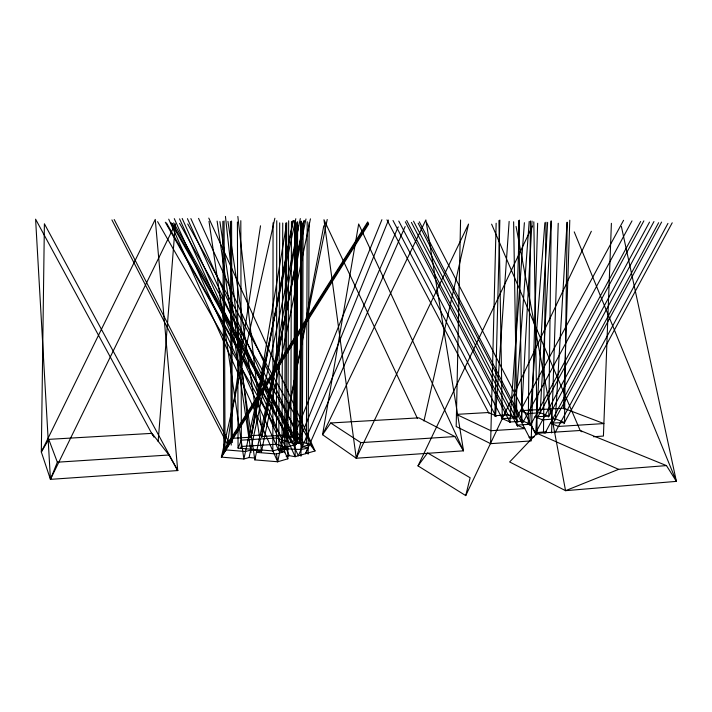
<?xml version="1.0" encoding="UTF-8"?>
<svg xmlns="http://www.w3.org/2000/svg" width="712" height="712" viewBox="0 0 712 712"><rect width="100%" height="100%" fill="white"/><g stroke="black" fill="none" stroke-linecap="round" stroke-linejoin="round"><path stroke-width="1.07" d="M272.829 450.803L273.061 222.865M285.815 447.376L276.443 444.261L276.763 220.738M286.126 449.548L286.696 222.633M290.799 440.835L291.457 221.441M297.046 442.882L297.616 221.841M278.775 450.545L279.683 222.874M281.988 452.245L282.744 223.016M284.604 452.707L285.663 223.114M219.919 221.619L254.834 459.881L277.716 461.759L287.835 458.822L288.663 220.791M293.923 437.266L294.768 220.72M294.101 439.028L294.839 221.192M295.934 222.767L295.151 456.703L289.321 455.671L286.171 456.579M296.254 444.172L297.055 222.055M300.055 443.701L300.953 221.112M300.135 442.775L301.034 221.325M300.962 456.241L301.933 222.998M302.324 447.599L303.152 222.518M306.4 443.692L307.201 221.717M308.118 454.158L309.115 222.749M528.277 423.809L530.467 220.951M543.478 432.745L545.979 222.215M548.818 416.262L551.213 221.049M564.518 422.937L567.197 222.313M460.575 219.99L456.187 426.506L490.613 443.656L531.205 440.924L537.64 223.256M490.613 443.656L496.148 223.221M494.84 416.387L499.842 220.07M513.904 417.428L519.342 220.106M551.569 432.914L558.226 223.274M563.557 408.839L569.787 220.204M611.394 223.328L603.42 436.055L593.443 436.732M521.131 421.691L532.033 221.076M546.407 431.739L535.727 432.673L547.626 222.349M540.105 413.503L551.088 221.04M555.333 419.911L567.063 222.304M495.516 416.493L509.142 221.405M509.899 422.029L524.388 222.705M514.696 418.612L529.203 221.441M529.408 425.18L544.885 222.731M158.144 441.511L175.392 223.871L50.436 479.354L177.733 470.561L155.252 219.412L41.323 451.987L50.436 479.354L57.352 462.195L48.745 439.357L151.994 433.359L168.94 455.004L177.733 470.561L176.416 468.843M260.521 225.802L227.404 444.03L225.045 449.147L224.075 220.925M250.953 437.141L286.286 225.811M261.811 436.483L298.577 225.811M283.688 437.284L323.782 225.811M250.793 437.969L292.979 220.836M251.194 437.453L293.335 220.578M261.651 437.302L303.944 220.853M261.98 436.767L304.229 220.595M168.717 219.171L277.716 461.759L327.217 219.483M261.366 451.924L310.45 218.842M254.834 459.881L305.973 218.985M261.909 436.954L262.336 434.961L251.55 435.611L250.953 437.186L231.062 438.396L227.404 444.03L367.73 221.904M274.868 218.246L221.388 457.131L243.887 458.982L249.093 457.54L300.322 218.611M295.8 218.744L243.887 458.982L209.008 221.352M251.122 437.613L251.55 435.611M423.934 421.023L468.541 224.066L356.267 458.234L322.572 434.712L358.67 223.995L463.521 450.829L356.267 458.234L323.969 219.732L417.49 418.549M465.719 495.597L470.134 477.752L427.565 452.93L417.997 465.879L465.719 495.597L591.343 231.284M356.267 458.234L360.824 442.633L454.906 436.563L463.521 450.829L425.865 219.928L322.572 434.712L330.706 422.981L418.878 417.855L454.906 436.563M262.336 434.961L261.802 436.527L281.338 435.335L287.959 437.453L293.931 436.607L300.081 438.556L294.101 439.411L171.058 222.669M240.54 448.524L241.359 446.486L240.807 220.684M298.159 443.309L388.494 220.07M293.753 437.026L381.908 219.696M398.239 226.843L298.346 455.778L190.861 218.575M187.434 218.673L295.151 456.703L315.033 450.945L310.067 444.519L302.324 446.691L308.145 447.688L305.51 453.704L405.155 226.541M368.282 223.167L223.88 451.693L221.388 457.131L225.82 449.913L231.062 438.396M417.997 465.879L532.496 226.007M555.048 432.718L667.963 223.381M563.877 423.729L672.217 222.794M522.964 422.296L632.007 220.889M530.315 425.473L640.649 221.485M537.676 417.25L643.871 220.862M535.727 432.673L649.522 222.1M548.365 417.027L653.954 221.557M544.938 433.297L658.618 222.731M552.761 423.738L661.599 222.073M515.799 419.19L623.57 220.302M48.745 439.357L41.323 451.987L44.393 223.79L177.733 470.561M225.045 449.147L368.095 222.749M221.388 457.131L368.674 224.066M574.228 231.872L676.4 481.374L666.476 465.595L580.182 430.493L536.964 433.305L509.65 461.954L565.551 490.675L676.4 481.374L621.38 226.443M666.476 465.595L618.621 469.342L565.551 490.675L516.067 226.452M308.145 447.688C298.524 451.871 288.405 446.451 278.775 450.66L174.298 218.664M225.82 449.913L245.507 451.497L250.686 450.1L261.562 450.972L256.427 452.378L276.407 453.98L284.613 451.675L278.775 450.66M294.101 439.411L296.833 440.283L290.799 441.164L297.046 443.175L303.089 442.286L310.067 444.519M529.016 437.23L534.142 436.883M241.359 446.486L276.443 444.261M57.352 462.195L168.94 455.004M536.163 434.774L530.36 424.281L516.974 425.117L524.806 428.579L490.942 430.724L456.445 414.375L488.521 412.524L495.579 415.648L508.555 414.891L515.399 417.837L517.464 421.557M515.399 417.837L502.289 418.62L509.899 421.985L523.151 421.184L530.36 424.281M249.093 457.54L255.635 458.074M536.964 433.305L618.621 469.342M330.706 422.981L360.824 442.633M580.182 430.493L581.927 431.784M157.61 221.637L280.305 435.726M166.492 222.954L291.368 442.161M165.282 222.224L287.942 437.417M173.639 222.865L298.711 443.603M172.375 223.408L297.091 443.256M179.54 223.319L303.116 442.339M187.701 223.951L315.033 450.945L208.794 218.095M152.582 435.059L35.6 219.18L50.436 479.354M393.006 220.489L496.086 416.627M386.954 219.857L488.948 413.343M398.773 221.103L502.343 418.718M411.403 222.429L517.668 426.461M406.677 220.471L508.475 415.523M405.315 221.788L510.032 422.243M418.149 223.141L530.716 439.972M413.53 221.174L518.016 422.056M426.533 222.5L536.198 434.712M419.288 221.761L523.178 422.074M114.187 219.536L229.317 443.282M111.918 219.928L228.214 445.819M151.994 433.359L153.952 437.186M198.559 218.37L302.76 447.643M182.183 218.459L289.321 455.671M179.575 218.878L287.835 458.822M491.618 224.173L580.262 430.68M276.407 453.98L277.716 461.759M227.956 221.379L261.589 451.114M217.115 221.112L251.033 452.44M237.844 216.439L262.479 436.278M225.446 216.404L249.44 437.097M498.943 220.542L502.298 418.985M533.822 221.824L537.186 434.471M518.701 220.578L521.985 422.18M513.628 221.788L516.965 424.699M230.439 221.423L231.231 445.098M222.865 221.325L223.88 451.693M237.416 221.984L238.057 447.999M231.569 221.023L232.335 442.553M241.35 440.167L238.057 448.151L272.829 450.918L296.254 444.439L276.452 438.005L241.35 440.167M555.396 418.852L542.633 419.902L535.032 416.751L548.818 416.191L540.15 412.684L527.628 413.681L520.41 410.682L563.575 408.198L603.883 423.569L558.431 426.452L550.429 423.133L564.527 422.536L555.396 418.852"/></g></svg>
